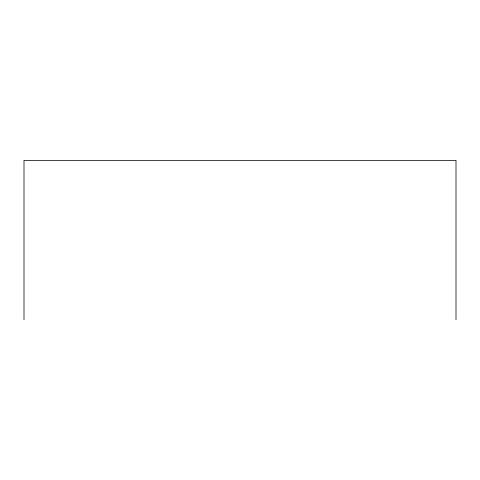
<?xml version="1.0" encoding="UTF-8"?>
<svg xmlns="http://www.w3.org/2000/svg" width="480" height="480" viewBox="0 0 480 480"><rect width="100%" height="100%" fill="white"/><g stroke="black" fill="none" stroke-linecap="round" stroke-linejoin="round"><path stroke-width="0.72" d="M456 319.632L456 160.368L24 160.368L24 319.632"/></g></svg>
